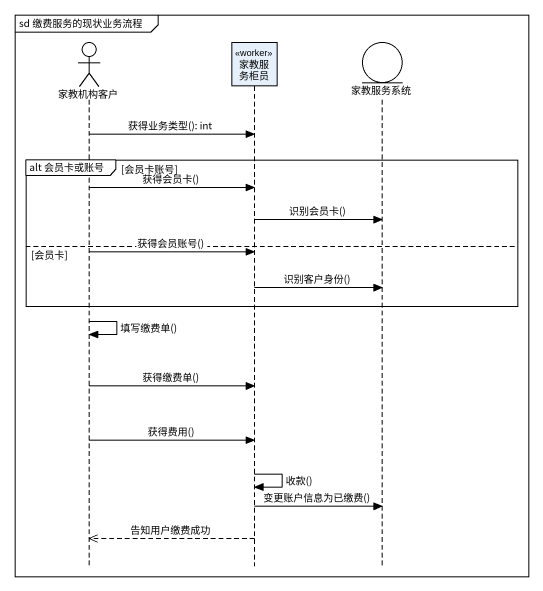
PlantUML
@startuml
mainframe sd 缴费服务的现状业务流程
hide footbox
actor 家教机构客户
participant 家教服务柜员 <<worker>>
entity 家教服务系统

家教机构客户 -> 家教服务柜员 : 获得业务类型(): int
group alt 会员卡或账号 [会员卡账号]
  家教机构客户 -> 家教服务柜员 : 获得会员卡()
  家教服务柜员 -> 家教服务系统 : 识别会员卡()
else 会员卡
  家教机构客户 -> 家教服务柜员 : 获得会员账号()
  家教服务柜员 -> 家教服务系统 : 识别客户身份()
end
家教机构客户 -> 家教机构客户 : 填写缴费单()
家教机构客户 -> 家教服务柜员 : 获得缴费单()
家教机构客户 -> 家教服务柜员 : 获得费用()
家教服务柜员 -> 家教服务柜员 : 收款()
家教服务柜员 -> 家教服务系统 : 变更账户信息为已缴费()
家教服务柜员 -->> 家教机构客户 : 告知用户缴费成功
@enduml
